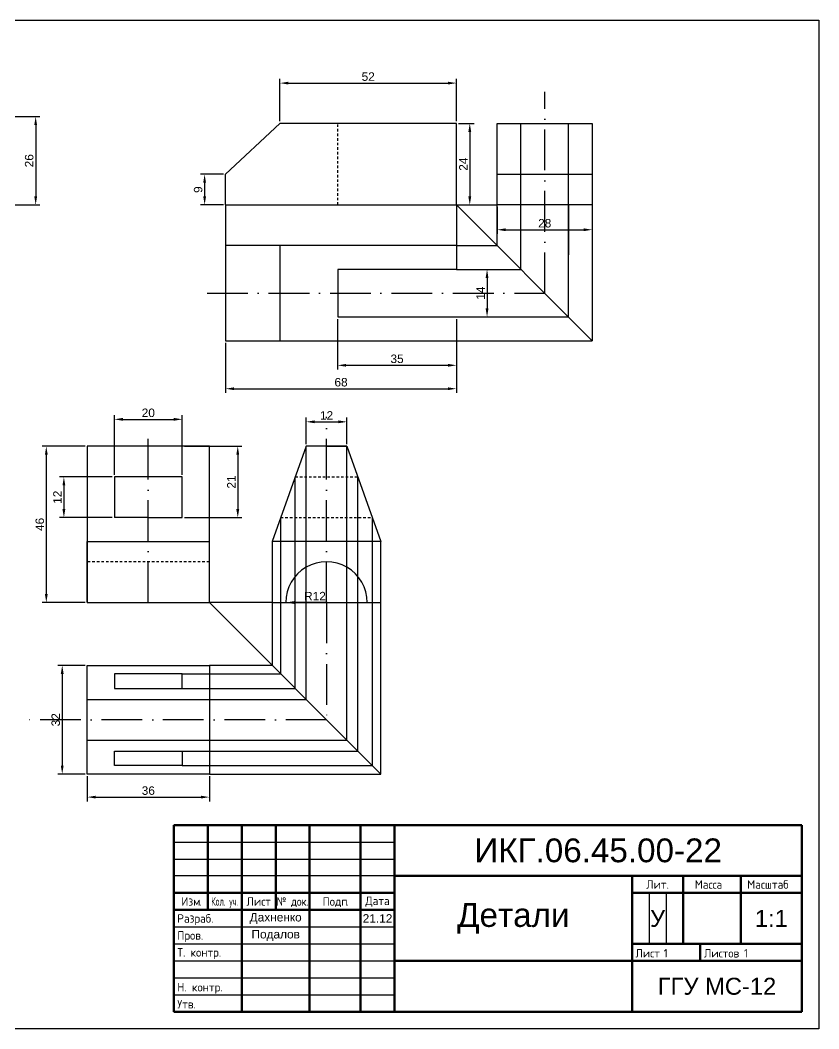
# Model space of a CAD drawing. Header units: millimetres. Extents: x 3980 to 4400, y 1956 to 2253.
# Drawn here: x 4164.9 to 4400.2, y 1956.5 to 2253.5 of the extents above; entities that cross this region are included whole.
import ezdxf
from ezdxf.enums import TextEntityAlignment as Align

# ---------------------------------------------------------------- set-up
doc = ezdxf.new("R2010")
doc.units = ezdxf.units.MM
doc.linetypes.add('ACAD_ISO10W100', pattern=[18, 12, -3, 0, -3])
doc.linetypes.add('JIS_02_0.7', pattern=[1.35, 0.75, -0.6])
doc.layers.add('контур', color=7, linetype='Continuous', lineweight=30)
for name, color, linetype in [('оси', 210, 'ACAD_ISO10W100'), ('проекционные', 50, 'Continuous'), ('размеры', 70, 'Continuous'), ('штриховые', 7, 'JIS_02_0.7')]:
    doc.layers.add(name, color=color, linetype=linetype)
doc.styles.add('GOST-2.304_Type-B', font='GOST Common.ttf')
doc.styles.get("Standard").update_dxf_attribs({"font": 'arial.ttf'})
doc.dimstyles.new('ISO-25', dxfattribs={"dimtxt": 2.5, "dimasz": 2.5, "dimexe": 1.25, "dimexo": 0.625, "dimtad": 1, "dimtxsty": 'Standard', "dimcen": 2.5, "dimadec": 0, "dimazin": 0, "dimtfac": 1, "dimtmove": 0, "dimatfit": 3, "dimfxl": 1, "dimarcsym": 0})

# ---------------------------------------------------------------- blocks, each defined once
blk = doc.blocks.new('*D7')
at = {"layer": 'Defpoints', "color": 0, "transparency": 16777216}
for p in [(4162.66, 2225.1), (4162.66, 2199.1), (4169.47, 2199.1)]:
    blk.add_point(p, dxfattribs=at)
at = {"layer": 'размеры', "color": 0, "lineweight": -2, "transparency": 16777216}
for p, q in [((4163.28, 2225.1), (4170.72, 2225.1)), ((4169.47, 2222.6), (4169.47, 2201.6)), ((4163.28, 2199.1), (4170.72, 2199.1))]:
    blk.add_line(p, q, dxfattribs=at)
at = {"layer": 'размеры', "color": 0, "transparency": 16777216}
for points in [[(4169.06, 2222.6), (4169.89, 2222.6), (4169.47, 2225.1)], [(4169.06, 2201.6), (4169.89, 2201.6), (4169.47, 2199.1)]]:
    blk.add_solid(points, dxfattribs=at)
at = {"layer": 'размеры', "color": 0, "transparency": 16777216, "insert": (4167.57, 2212.1), "char_height": 2.5, "attachment_point": 5, "rotation": 90}
blk.add_mtext('26', dxfattribs=at)
blk = doc.blocks.new('*D14')
at = {"layer": 'Defpoints', "color": 0, "transparency": 16777216}
for p in [(4225.43, 2208.1), (4219.24, 2199.1), (4225.43, 2199.1)]:
    blk.add_point(p, dxfattribs=at)
at = {"layer": 'размеры', "color": 0, "lineweight": -2, "transparency": 16777216}
for p, q in [((4224.81, 2208.1), (4217.99, 2208.1)), ((4219.24, 2205.6), (4219.24, 2201.6)), ((4224.81, 2199.1), (4217.99, 2199.1))]:
    blk.add_line(p, q, dxfattribs=at)
at = {"layer": 'размеры', "color": 0, "transparency": 16777216}
for points in [[(4218.83, 2205.6), (4219.66, 2205.6), (4219.24, 2208.1)], [(4218.83, 2201.6), (4219.66, 2201.6), (4219.24, 2199.1)]]:
    blk.add_solid(points, dxfattribs=at)
at = {"layer": 'размеры', "color": 0, "transparency": 16777216, "insert": (4217.34, 2203.6), "char_height": 2.5, "attachment_point": 5, "rotation": 90}
blk.add_mtext('9', dxfattribs=at)
blk = doc.blocks.new('*D15')
at = {"layer": 'Defpoints', "color": 0, "transparency": 16777216}
for p in [(4293.43, 2234.96), (4241.43, 2223.1), (4293.43, 2223.1)]:
    blk.add_point(p, dxfattribs=at)
at = {"layer": 'размеры', "color": 0, "lineweight": -2, "transparency": 16777216}
for p, q in [((4241.43, 2223.73), (4241.43, 2236.21)), ((4243.93, 2234.96), (4290.93, 2234.96)), ((4293.43, 2223.73), (4293.43, 2236.21))]:
    blk.add_line(p, q, dxfattribs=at)
at = {"layer": 'размеры', "color": 0, "transparency": 16777216}
for points in [[(4243.93, 2235.37), (4243.93, 2234.54), (4241.43, 2234.96)], [(4290.93, 2235.37), (4290.93, 2234.54), (4293.43, 2234.96)]]:
    blk.add_solid(points, dxfattribs=at)
at = {"layer": 'размеры', "color": 0, "transparency": 16777216, "insert": (4267.43, 2236.86), "char_height": 2.5, "attachment_point": 5}
blk.add_mtext('52', dxfattribs=at)
blk = doc.blocks.new('*D16')
at = {"layer": 'Defpoints', "color": 0, "transparency": 16777216}
for p in [(4293.43, 2223.1), (4293.43, 2199.1), (4297.35, 2199.1)]:
    blk.add_point(p, dxfattribs=at)
at = {"layer": 'размеры', "color": 0, "lineweight": -2, "transparency": 16777216}
for p, q in [((4294.06, 2223.1), (4298.6, 2223.1)), ((4297.35, 2220.6), (4297.35, 2201.6)), ((4294.06, 2199.1), (4298.6, 2199.1))]:
    blk.add_line(p, q, dxfattribs=at)
at = {"layer": 'размеры', "color": 0, "transparency": 16777216}
for points in [[(4296.93, 2220.6), (4297.77, 2220.6), (4297.35, 2223.1)], [(4296.93, 2201.6), (4297.77, 2201.6), (4297.35, 2199.1)]]:
    blk.add_solid(points, dxfattribs=at)
at = {"layer": 'размеры', "color": 0, "transparency": 16777216, "insert": (4295.47, 2211.1), "char_height": 2.5, "attachment_point": 5, "rotation": 90}
blk.add_mtext('24', dxfattribs=at)
blk = doc.blocks.new('*D17')
at = {"layer": 'Defpoints', "color": 0, "transparency": 16777216}
for p in [(4305.43, 2199.1), (4333.43, 2199.1), (4333.43, 2191.78)]:
    blk.add_point(p, dxfattribs=at)
at = {"layer": 'размеры', "color": 0, "lineweight": -2, "transparency": 16777216}
for p, q in [((4305.43, 2198.48), (4305.43, 2190.53)), ((4333.43, 2198.48), (4333.43, 2190.53)), ((4307.93, 2191.78), (4330.93, 2191.78))]:
    blk.add_line(p, q, dxfattribs=at)
at = {"layer": 'размеры', "color": 0, "transparency": 16777216}
for points in [[(4307.93, 2192.19), (4307.93, 2191.36), (4305.43, 2191.78)], [(4330.93, 2192.19), (4330.93, 2191.36), (4333.43, 2191.78)]]:
    blk.add_solid(points, dxfattribs=at)
at = {"layer": 'размеры', "color": 0, "transparency": 16777216, "insert": (4319.43, 2193.68), "char_height": 2.5, "attachment_point": 5}
blk.add_mtext('28', dxfattribs=at)
blk = doc.blocks.new('*D18')
at = {"layer": 'Defpoints', "color": 0, "transparency": 16777216}
for p in [(4258.43, 2166.1), (4293.43, 2166.1), (4293.43, 2151.86)]:
    blk.add_point(p, dxfattribs=at)
at = {"layer": 'размеры', "color": 0, "lineweight": -2, "transparency": 16777216}
for p, q in [((4258.43, 2165.48), (4258.43, 2150.61)), ((4293.43, 2165.48), (4293.43, 2150.61)), ((4260.93, 2151.86), (4290.93, 2151.86))]:
    blk.add_line(p, q, dxfattribs=at)
at = {"layer": 'размеры', "color": 0, "transparency": 16777216}
for points in [[(4260.93, 2152.28), (4260.93, 2151.45), (4258.43, 2151.86)], [(4290.93, 2152.28), (4290.93, 2151.45), (4293.43, 2151.86)]]:
    blk.add_solid(points, dxfattribs=at)
at = {"layer": 'размеры', "color": 0, "transparency": 16777216, "insert": (4275.93, 2153.76), "char_height": 2.5, "attachment_point": 5}
blk.add_mtext('35', dxfattribs=at)
blk = doc.blocks.new('*D19')
at = {"layer": 'Defpoints', "color": 0, "transparency": 16777216}
for p in [(4225.43, 2159.1), (4293.43, 2159.1), (4293.43, 2144.97)]:
    blk.add_point(p, dxfattribs=at)
at = {"layer": 'размеры', "color": 0, "lineweight": -2, "transparency": 16777216}
for p, q in [((4225.43, 2158.48), (4225.43, 2143.72)), ((4293.43, 2158.48), (4293.43, 2143.72)), ((4227.93, 2144.97), (4290.93, 2144.97))]:
    blk.add_line(p, q, dxfattribs=at)
at = {"layer": 'размеры', "color": 0, "transparency": 16777216}
for points in [[(4227.93, 2145.38), (4227.93, 2144.55), (4225.43, 2144.97)], [(4290.93, 2145.38), (4290.93, 2144.55), (4293.43, 2144.97)]]:
    blk.add_solid(points, dxfattribs=at)
at = {"layer": 'размеры', "color": 0, "transparency": 16777216, "insert": (4259.43, 2146.87), "char_height": 2.5, "attachment_point": 5}
blk.add_mtext('68', dxfattribs=at)
blk = doc.blocks.new('*D20')
at = {"layer": 'Defpoints', "color": 0, "transparency": 16777216}
for p in [(4293.43, 2180.1), (4293.43, 2166.1), (4302.44, 2166.1)]:
    blk.add_point(p, dxfattribs=at)
at = {"layer": 'размеры', "color": 0, "lineweight": -2, "transparency": 16777216}
for p, q in [((4294.06, 2180.1), (4303.69, 2180.1)), ((4302.44, 2177.6), (4302.44, 2168.6)), ((4294.06, 2166.1), (4303.69, 2166.1))]:
    blk.add_line(p, q, dxfattribs=at)
at = {"layer": 'размеры', "color": 0, "transparency": 16777216}
for points in [[(4302.02, 2177.6), (4302.85, 2177.6), (4302.44, 2180.1)], [(4302.02, 2168.6), (4302.85, 2168.6), (4302.44, 2166.1)]]:
    blk.add_solid(points, dxfattribs=at)
at = {"layer": 'размеры', "color": 0, "transparency": 16777216, "insert": (4300.56, 2173.1), "char_height": 2.5, "attachment_point": 5, "rotation": 90}
blk.add_mtext('14', dxfattribs=at)
blk = doc.blocks.new('*D30')
at = {"layer": 'Defpoints', "color": 0, "transparency": 16777216}
for p in [(4212.65, 2135.95), (4192.65, 2119.01), (4212.65, 2119.01)]:
    blk.add_point(p, dxfattribs=at)
at = {"layer": 'размеры', "color": 0, "lineweight": -2, "transparency": 16777216}
for p, q in [((4192.65, 2119.64), (4192.65, 2137.2)), ((4195.15, 2135.95), (4210.15, 2135.95)), ((4212.65, 2119.64), (4212.65, 2137.2))]:
    blk.add_line(p, q, dxfattribs=at)
at = {"layer": 'размеры', "color": 0, "transparency": 16777216}
for points in [[(4195.15, 2136.37), (4195.15, 2135.54), (4192.65, 2135.95)], [(4210.15, 2136.37), (4210.15, 2135.54), (4212.65, 2135.95)]]:
    blk.add_solid(points, dxfattribs=at)
at = {"layer": 'размеры', "color": 0, "transparency": 16777216, "insert": (4202.65, 2137.86), "char_height": 2.5, "attachment_point": 5}
blk.add_mtext('20', dxfattribs=at)
blk = doc.blocks.new('*D31')
at = {"layer": 'Defpoints', "color": 0, "transparency": 16777216}
for p in [(4192.65, 2119.01), (4177.78, 2107.01), (4192.65, 2107.01)]:
    blk.add_point(p, dxfattribs=at)
at = {"layer": 'размеры', "color": 0, "lineweight": -2, "transparency": 16777216}
for p, q in [((4192.02, 2119.01), (4176.53, 2119.01)), ((4177.78, 2116.51), (4177.78, 2109.51)), ((4192.02, 2107.01), (4176.53, 2107.01))]:
    blk.add_line(p, q, dxfattribs=at)
at = {"layer": 'размеры', "color": 0, "transparency": 16777216}
for points in [[(4177.37, 2116.51), (4178.2, 2116.51), (4177.78, 2119.01)], [(4177.37, 2109.51), (4178.2, 2109.51), (4177.78, 2107.01)]]:
    blk.add_solid(points, dxfattribs=at)
at = {"layer": 'размеры', "color": 0, "transparency": 16777216, "insert": (4175.9, 2113.01), "char_height": 2.5, "attachment_point": 5, "rotation": 90}
blk.add_mtext('12', dxfattribs=at)
blk = doc.blocks.new('*D32')
at = {"layer": 'Defpoints', "color": 0, "transparency": 16777216}
for p in [(4212.65, 2128.01), (4212.65, 2107.01), (4229, 2107.01)]:
    blk.add_point(p, dxfattribs=at)
at = {"layer": 'размеры', "color": 0, "lineweight": -2, "transparency": 16777216}
for p, q in [((4213.27, 2128.01), (4230.25, 2128.01)), ((4229, 2125.51), (4229, 2109.51)), ((4213.27, 2107.01), (4230.25, 2107.01))]:
    blk.add_line(p, q, dxfattribs=at)
at = {"layer": 'размеры', "color": 0, "transparency": 16777216}
for points in [[(4228.58, 2125.51), (4229.42, 2125.51), (4229, 2128.01)], [(4228.58, 2109.51), (4229.42, 2109.51), (4229, 2107.01)]]:
    blk.add_solid(points, dxfattribs=at)
at = {"layer": 'размеры', "color": 0, "transparency": 16777216, "insert": (4227.12, 2117.51), "char_height": 2.5, "attachment_point": 5, "rotation": 90}
blk.add_mtext('21', dxfattribs=at)
blk = doc.blocks.new('*D33')
at = {"layer": 'Defpoints', "color": 0, "transparency": 16777216}
for p in [(4261.16, 2135.22), (4249.16, 2128.01), (4261.16, 2128.01)]:
    blk.add_point(p, dxfattribs=at)
at = {"layer": 'размеры', "color": 0, "lineweight": -2, "transparency": 16777216}
for p, q in [((4249.16, 2128.64), (4249.16, 2136.47)), ((4261.16, 2128.64), (4261.16, 2136.47)), ((4251.66, 2135.22), (4258.66, 2135.22))]:
    blk.add_line(p, q, dxfattribs=at)
at = {"layer": 'размеры', "color": 0, "transparency": 16777216}
for points in [[(4251.66, 2135.64), (4251.66, 2134.81), (4249.16, 2135.22)], [(4258.66, 2135.64), (4258.66, 2134.81), (4261.16, 2135.22)]]:
    blk.add_solid(points, dxfattribs=at)
at = {"layer": 'размеры', "color": 0, "transparency": 16777216, "insert": (4255.16, 2137.1), "char_height": 2.5, "attachment_point": 5}
blk.add_mtext('12', dxfattribs=at)
blk = doc.blocks.new('*D34')
at = {"layer": 'Defpoints', "color": 0, "transparency": 16777216}
for p in [(4184.65, 2128.01), (4172.6, 2082.01), (4184.65, 2082.01)]:
    blk.add_point(p, dxfattribs=at)
at = {"layer": 'размеры', "color": 0, "lineweight": -2, "transparency": 16777216}
for p, q in [((4184.02, 2128.01), (4171.35, 2128.01)), ((4172.6, 2125.51), (4172.6, 2084.51)), ((4184.02, 2082.01), (4171.35, 2082.01))]:
    blk.add_line(p, q, dxfattribs=at)
at = {"layer": 'размеры', "color": 0, "transparency": 16777216}
for points in [[(4172.19, 2125.51), (4173.02, 2125.51), (4172.6, 2128.01)], [(4172.19, 2084.51), (4173.02, 2084.51), (4172.6, 2082.01)]]:
    blk.add_solid(points, dxfattribs=at)
at = {"layer": 'размеры', "color": 0, "transparency": 16777216, "insert": (4170.7, 2105.01), "char_height": 2.5, "attachment_point": 5, "rotation": 90}
blk.add_mtext('46', dxfattribs=at)
blk = doc.blocks.new('*D35')
at = {"layer": 'Defpoints', "color": 0, "transparency": 16777216}
for p in [(4243.16, 2082.01), (4255.16, 2082.02)]:
    blk.add_point(p, dxfattribs=at)
at = {"layer": 'размеры', "color": 0, "lineweight": -2, "transparency": 16777216}
blk.add_line((4255.35, 2082.02), (4245.66, 2082.01), dxfattribs=at)
at = {"layer": 'размеры', "color": 0, "transparency": 16777216}
blk.add_solid([(4245.66, 2082.43), (4245.66, 2081.6), (4243.16, 2082.01)], dxfattribs=at)
at = {"layer": 'размеры', "color": 0, "transparency": 16777216, "insert": (4251.75, 2083.9), "char_height": 2.5, "attachment_point": 5, "rotation": 0.0607}
blk.add_mtext('R12', dxfattribs=at)
blk = doc.blocks.new('*D36')
at = {"layer": 'Defpoints', "color": 0, "transparency": 16777216}
for p in [(4184.65, 2031.5), (4220.65, 2031.5), (4220.65, 2024.72)]:
    blk.add_point(p, dxfattribs=at)
at = {"layer": 'размеры', "color": 0, "lineweight": -2, "transparency": 16777216}
for p, q in [((4184.65, 2030.88), (4184.65, 2023.47)), ((4220.65, 2030.88), (4220.65, 2023.47)), ((4187.15, 2024.72), (4218.15, 2024.72))]:
    blk.add_line(p, q, dxfattribs=at)
at = {"layer": 'размеры', "color": 0, "transparency": 16777216}
for points in [[(4187.15, 2025.13), (4187.15, 2024.3), (4184.65, 2024.72)], [(4218.15, 2025.13), (4218.15, 2024.3), (4220.65, 2024.72)]]:
    blk.add_solid(points, dxfattribs=at)
at = {"layer": 'размеры', "color": 0, "transparency": 16777216, "insert": (4202.65, 2026.62), "char_height": 2.5, "attachment_point": 5}
blk.add_mtext('36', dxfattribs=at)
blk = doc.blocks.new('*D37')
at = {"layer": 'Defpoints', "color": 0, "transparency": 16777216}
for p in [(4184.65, 2063.5), (4177.29, 2031.5), (4184.65, 2031.5)]:
    blk.add_point(p, dxfattribs=at)
at = {"layer": 'размеры', "color": 0, "lineweight": -2, "transparency": 16777216}
for p, q in [((4184.02, 2063.5), (4176.04, 2063.5)), ((4177.29, 2061), (4177.29, 2034)), ((4184.02, 2031.5), (4176.04, 2031.5))]:
    blk.add_line(p, q, dxfattribs=at)
at = {"layer": 'размеры', "color": 0, "transparency": 16777216}
for points in [[(4176.88, 2061), (4177.71, 2061), (4177.29, 2063.5)], [(4176.88, 2034), (4177.71, 2034), (4177.29, 2031.5)]]:
    blk.add_solid(points, dxfattribs=at)
at = {"layer": 'размеры', "color": 0, "transparency": 16777216, "insert": (4175.39, 2047.5), "char_height": 2.5, "attachment_point": 5, "rotation": 90}
blk.add_mtext('32', dxfattribs=at)
blk = doc.blocks.new('ACAD_SPDS_TB_06')
at = {"linetype": 'Continuous', "lineweight": 60}
for p, q in [((-185, 55), (0, 55)), ((-185, 55), (-185, 0)), ((-175, 55), (-175, 30)), ((-165, 55), (-165, 0)), ((-155, 55), (-155, 30)), ((-145, 55), (-145, 0)), ((-130, 55), (-130, 0)), ((-120, 55), (-120, 0)), ((0, 55), (0, 0)), ((-120, 40), (0, 40)), ((-185, 35), (-120, 35)), ((-185, 30), (-120, 30)), ((-120, 15), (0, 15)), ((-185, 0), (0, 0))]:
    blk.add_line(p, q, dxfattribs=at)
at = {"linetype": 'Continuous', "lineweight": 25}
for p, q in [((-185, 50), (-120, 50)), ((-185, 45), (-120, 45)), ((-185, 25), (-120, 25)), ((-185, 20), (-120, 20)), ((-185, 15), (-120, 15)), ((-185, 10), (-120, 10)), ((-185, 5), (-120, 5))]:
    blk.add_line(p, q, dxfattribs=at)
at = {"lineweight": 25}
blk.add_line((-120, 40), (-185, 40), dxfattribs=at)
at = {"lineweight": 60}
for p, q in [((-50, 40), (-50, 0)), ((-35, 40), (-35, 20)), ((-18, 40), (-18, 20)), ((-50, 35), (0, 35)), ((-50, 20), (0, 20)), ((-30, 20), (-30, 15))]:
    blk.add_line(p, q, dxfattribs=at)
for p, q in [((-45, 35), (-45, 20)), ((-40, 35), (-40, 20)), ((-130, 20), (-120, 20))]:
    blk.add_line(p, q)
at = {"style": 'GOST-2.304_Type-B'}
for s, p in [('Изм', (-180, 31.25)), ('Лист', (-160, 31.25)), ('Подп', (-137.5, 31.25)), ('Дата', (-125, 31.44))]:
    blk.add_text(s, height=2.5, dxfattribs=at).set_placement(p, align=Align.CENTER)
at = {"style": 'GOST-2.304_Type-B', "width": 0.70447}
blk.add_text('Кол. уч.', height=2.5, dxfattribs=at).set_placement((-174, 31.25), (-166, 31.25), align=Align.FIT)
at = {"style": 'GOST-2.304_Type-B', "width": 0.9}
blk.add_text('№ док.', height=2.5, dxfattribs=at).set_placement((-150, 31.25), align=Align.CENTER)
at = {"style": 'GOST-2.304_Type-B'}
for s, p in [('.', (-177.56, 31.25)), ('.', (-134.25, 31.25)), ('Разраб.', (-184, 26.25)), ('Пров.', (-184, 21.25)), ('Т. контр.', (-184, 16.25)), ('Лист', (-49.02, 16)), ('Листов', (-28.83, 16)), ('Н. контр.', (-184, 6)), ('Утв.', (-184, 1))]:
    blk.add_text(s, height=2.5, dxfattribs=at).set_placement(p)
at = {"linetype": 'Continuous', "char_height": 2.5, "attachment_point": 5, "style": 'GOST-2.304_Type-B'}
for s, insert, width in [('Лит.', (-42.5, 37.5), 14), ('Масса', (-27.5, 37.5), 14), ('Масштаб', (-10, 37.5), 19)]:
    blk.add_mtext(s, dxfattribs=dict(at, insert=insert, width=width))
at = {"style": 'GOST-2.304_Type-B'}
for tag, p, flags in [('ИДЕНТИФИКАТОР_НАДПИСИ', (-185.34, 60.88), 1), ('ЛИСТ', (-40.73, 16), 8), ('ЛИСТОВ', (-17.07, 16), 8)]:
    blk.add_attdef(tag, p, '', height=2.5, dxfattribs=dict(at, flags=flags))
at = {"style": 'GOST-2.304_Type-B', "flags": 8}
for tag, p in [('ИЗМ_4', (-180, 51)), ('ИЗМ_4_КОЛ_УЧ', (-170, 51)), ('ИЗМ_4_ЛИСТ', (-160, 51)), ('ИЗМ_4_N_ДОК', (-150, 51)), ('ИЗМ_4_ДАТА', (-125, 51)), ('ИЗМ_3', (-180, 46)), ('ИЗМ_3_КОЛ_УЧ', (-170, 46)), ('ИЗМ_3_ЛИСТ', (-160, 46)), ('ИЗМ_3_N_ДОК', (-150, 46)), ('ИЗМ_3_ДАТА', (-125, 46)), ('ИЗМ_2', (-180, 41)), ('ИЗМ_2_КОЛ_УЧ', (-170, 41)), ('ИЗМ_2_ЛИСТ', (-160, 41)), ('ИЗМ_2_N_ДОК', (-150, 41)), ('ИЗМ_2_ДАТА', (-125, 41)), ('ИЗМ_1', (-180, 36)), ('ИЗМ_1_КОЛ_УЧ', (-170, 36)), ('ИЗМ_1_ЛИСТ', (-160, 36)), ('ИЗМ_1_N_ДОК', (-150, 36)), ('ИЗМ_1_ДАТА', (-125, 36)), ('РАЗРАБ_ФИО', (-155, 26)), ('РАЗРАБ_ДАТА', (-125, 26)), ('ПРОВ_ФИО', (-155, 21)), ('ПРОВ_ДАТА', (-125, 21)), ('ТКОНТР_ФИО', (-155, 16)), ('ТКОНТР_ДАТА', (-125, 16)), ('ДОЛЖНОСТЬ_1', (-175, 11)), ('ДОЛЖНОСТЬ_1_ФИО', (-155, 11)), ('ДОЛЖНОСТЬ_1_ДАТА', (-125, 11)), ('НКОНТР_ФИО', (-155, 6)), ('НКОНТР_ДАТА', (-125, 6)), ('УТВ_ФИО', (-155, 1)), ('УТВ_ДАТА', (-125, 1))]:
    blk.add_attdef(tag, text='', height=2.5, dxfattribs=at).set_placement(p, align=Align.CENTER)
at = {"style": 'GOST-2.304_Type-B'}
blk.add_attdef('ОБОЗНАЧЕНИЕ_ДОКУМЕНТА', text='', height=5, dxfattribs=at).set_placement((-60, 47.5), align=Align.MIDDLE_CENTER)
at = {"lineweight": 30, "flags": 104}
for tag, p in [('НАИМЕНОВАНИЕ_ДОКУМЕНТА', (-85, 27.5)), ('ОБОЗНАЧЕНИЕ_МАТЕРИАЛА', (-85, 7.5)), ('НАИМЕНОВАНИЕ_ПРЕДПРИЯТИЯ', (-25, 7.5))]:
    blk.add_attdef(tag, text='', height=3.5, dxfattribs=at).set_placement(p, align=Align.MIDDLE_CENTER)
at = {"style": 'GOST-2.304_Type-B', "flags": 8}
for tag, p in [('Л1', (-47.5, 27.5)), ('Л2', (-42.5, 27.5)), ('Л3', (-37.5, 27.5)), ('МАССА', (-26.5, 27.5)), ('МАСШТАБ', (-9, 27.5))]:
    blk.add_attdef(tag, text='', height=2.5, dxfattribs=at).set_placement(p, align=Align.MIDDLE_CENTER)

msp = doc.modelspace()

# ---------------------------------------------------------------- linework, layer by layer
for p, q in [((4305.433, 2187.103), (4305.433, 2199.103)), ((4305.433, 2199.103), (4305.433, 2199.103)), ((4326.433, 2199.103), (4326.433, 2184.386)), ((4333.433, 2159.103), (4333.433, 2159.103)), ((4239.156, 2082.011), (4255.156, 2082.011))]:
    msp.add_line(p, q)
msp.add_lwpolyline([(3980.176, 1956.489), (3980.176, 2253.489), (4400.176, 2253.489), (4400.176, 1956.489), (3980.176, 1956.489)])
at = {"layer": 'контур'}
for p, q in [((4225.433, 2208.103), (4241.433, 2223.103)), ((4293.433, 2223.103), (4241.433, 2223.103)), ((4293.433, 2199.103), (4293.433, 2223.103)), ((4305.433, 2199.103), (4305.433, 2223.103)), ((4305.433, 2223.103), (4333.433, 2223.103)), ((4312.433, 2199.103), (4312.433, 2223.103)), ((4326.433, 2199.103), (4326.433, 2223.103)), ((4333.433, 2223.103), (4333.433, 2199.103)), ((4225.433, 2199.103), (4225.433, 2208.103)), ((4305.433, 2208.103), (4333.433, 2208.103)), ((4225.433, 2199.103), (4293.433, 2199.103)), ((4333.433, 2199.103), (4305.433, 2199.103)), ((4293.433, 2187.103), (4225.433, 2187.103)), ((4225.433, 2187.103), (4225.433, 2159.103)), ((4241.433, 2187.103), (4241.433, 2159.103)), ((4293.433, 2187.103), (4293.433, 2180.103)), ((4293.433, 2180.103), (4258.433, 2180.103)), ((4258.433, 2180.103), (4258.433, 2166.103)), ((4258.433, 2180.103), (4258.433, 2173.103)), ((4258.433, 2166.103), (4293.433, 2166.103)), ((4225.433, 2159.103), (4293.433, 2159.103)), ((4220.646, 2128.011), (4184.646, 2128.011)), ((4184.646, 2128.011), (4184.646, 2082.011)), ((4184.646, 2128.011), (4184.646, 2107.011)), ((4220.646, 2082.011), (4220.646, 2128.011)), ((4249.156, 2128.011), (4239.156, 2100.011)), ((4261.156, 2128.011), (4249.156, 2128.011)), ((4255.156, 2128.011), (4261.156, 2128.011)), ((4261.156, 2128.011), (4271.156, 2100.011)), ((4212.646, 2119.011), (4192.646, 2119.011)), ((4192.646, 2119.011), (4192.646, 2107.011)), ((4212.646, 2107.011), (4212.646, 2119.011)), ((4202.646, 2107.011), (4192.646, 2107.011)), ((4202.646, 2107.011), (4212.646, 2107.011)), ((4184.646, 2082.011), (4184.646, 2100.011)), ((4184.646, 2100.011), (4220.646, 2100.011)), ((4271.156, 2100.011), (4239.156, 2100.011)), ((4239.156, 2100.011), (4239.156, 2082.011)), ((4271.156, 2082.011), (4271.156, 2100.011)), ((4184.646, 2082.011), (4184.646, 2091.011)), ((4184.646, 2082.011), (4220.646, 2082.011)), ((4184.646, 2082.011), (4202.646, 2082.011)), ((4239.156, 2082.011), (4271.156, 2082.011)), ((4184.646, 2063.501), (4220.646, 2063.501)), ((4184.646, 2031.501), (4184.646, 2063.501)), ((4220.646, 2063.501), (4220.646, 2031.501)), ((4192.646, 2061.001), (4192.646, 2056.715)), ((4212.646, 2061.001), (4192.646, 2061.001)), ((4212.646, 2056.715), (4212.646, 2061.001)), ((4192.646, 2056.715), (4212.646, 2056.715)), ((4184.646, 2053.501), (4220.646, 2053.501)), ((4202.012, 2053.501), (4220.646, 2053.501)), ((4184.646, 2041.501), (4220.646, 2041.501)), ((4192.646, 2038.287), (4212.646, 2038.287)), ((4192.646, 2034.001), (4192.646, 2038.287)), ((4212.646, 2038.287), (4212.646, 2034.001)), ((4220.646, 2031.501), (4184.646, 2031.501)), ((4212.646, 2034.001), (4192.646, 2034.001))]:
    msp.add_line(p, q, dxfattribs=at)
msp.add_arc((4255.156, 2082.024), 12, 359.93934, 180.06066, dxfattribs=at)
at = {"layer": 'оси'}
for p, q in [((4319.433, 2173.103), (4319.433, 2232.35)), ((4219.993, 2173.103), (4319.433, 2173.103)), ((4255.156, 2082.011), (4255.156, 2136.688)), ((4202.646, 2082.011), (4202.646, 2131.919)), ((4255.156, 2082.011), (4255.156, 2047.501)), ((4255.156, 2047.501), (4167.15, 2047.501))]:
    msp.add_line(p, q, dxfattribs=at)
at = {"layer": 'проекционные'}
for p, q in [((4225.433, 2199.103), (4225.433, 2187.103)), ((4293.433, 2199.103), (4333.433, 2159.103)), ((4293.433, 2199.103), (4305.433, 2199.103)), ((4293.433, 2199.103), (4293.433, 2187.103)), ((4312.433, 2180.103), (4312.433, 2199.103)), ((4326.433, 2166.103), (4326.433, 2199.103)), ((4333.433, 2199.103), (4333.433, 2159.103)), ((4293.433, 2187.103), (4305.433, 2187.103)), ((4293.433, 2180.103), (4312.433, 2180.103)), ((4293.433, 2166.103), (4326.433, 2166.103)), ((4293.433, 2159.103), (4333.433, 2159.103)), ((4249.156, 2053.501), (4249.156, 2128.011)), ((4261.156, 2041.501), (4261.156, 2128.011)), ((4245.942, 2056.715), (4245.942, 2119.011)), ((4264.37, 2038.287), (4264.37, 2119.011)), ((4241.656, 2061.001), (4241.656, 2107.011)), ((4268.656, 2034.001), (4268.656, 2107.011)), ((4220.646, 2082.011), (4271.156, 2031.501)), ((4239.156, 2082.011), (4220.646, 2082.011)), ((4239.156, 2082.011), (4239.156, 2063.501)), ((4271.156, 2031.501), (4271.156, 2082.011)), ((4239.156, 2063.501), (4220.646, 2063.501)), ((4212.646, 2061.001), (4241.656, 2061.001)), ((4212.646, 2056.715), (4245.942, 2056.715)), ((4220.646, 2053.501), (4249.156, 2053.501)), ((4220.646, 2041.501), (4261.156, 2041.501)), ((4212.646, 2038.287), (4264.37, 2038.287)), ((4212.646, 2034.001), (4268.656, 2034.001)), ((4220.646, 2031.501), (4271.156, 2031.501))]:
    msp.add_line(p, q, dxfattribs=at)
at = {"layer": 'штриховые'}
for p, q in [((4258.433, 2199.103), (4258.433, 2223.103)), ((4245.942, 2119.011), (4264.37, 2119.011)), ((4241.656, 2107.011), (4268.656, 2107.011)), ((4220.646, 2094.024), (4184.646, 2094.024))]:
    msp.add_line(p, q, dxfattribs=at)

# ---------------------------------------------------------------- block references
ref = msp.add_blockref('ACAD_SPDS_TB_06', (4395.176, 1961.489))
ref.add_attrib('ЛИСТ', '1', (4354.451, 1977.489), dxfattribs={"height": 2.5, "style": 'GOST-2.304_Type-B'})
ref.add_attrib('ЛИСТОВ', '1', (4378.106, 1977.489), dxfattribs={"height": 2.5, "style": 'GOST-2.304_Type-B'})

# ---------------------------------------------------------------- texts
at = {"attachment_point": 5}
for s, width, heights, insert, char_height in [('ИКГ.06.45.00-22', 120, [0], (4335.176, 2008.989), 7), ('Детали', 70, [0], (4310.176, 1988.989), 7), ('Дахненко', 20, [0], (4240.176, 1988.989), 2.5), ('21.12', 10, [0], (4270.176, 1988.989), 2.5), ('У', 5, [2.5], (4352.676, 1988.989), 5), ('1:1', 18, [0], (4386.176, 1988.989), 5), ('Подалов', 20, [0], (4240.176, 1983.989), 2.5), ('ГГУ МС-12', 50, [0], (4370.176, 1968.989), 5)]:
    msp.add_mtext_dynamic_manual_height_columns(s, width=width, gutter_width=12.5, heights=heights, dxfattribs=dict(at, insert=insert, char_height=char_height))

# ---------------------------------------------------------------- dimensions: what is measured, and where the dimension line sits
at = {"layer": 'размеры'}
for base, p1, p2, picture, middle in [((4293.433, 2234.957), (4241.433, 2223.103), (4293.433, 2223.103), '*D15', (4267.433, 2236.859)), ((4333.433, 2191.777), (4305.433, 2199.103), (4333.433, 2199.103), '*D17', (4319.433, 2193.678)), ((4293.433, 2151.862), (4258.433, 2166.103), (4293.433, 2166.103), '*D18', (4275.933, 2153.765)), ((4293.433, 2144.968), (4225.433, 2159.103), (4293.433, 2159.103), '*D19', (4259.433, 2146.869)), ((4212.646, 2135.955), (4192.646, 2119.011), (4212.646, 2119.011), '*D30', (4202.646, 2137.856)), ((4261.156, 2135.224), (4249.156, 2128.011), (4261.156, 2128.011), '*D33', (4255.156, 2137.104)), ((4220.646, 2024.715), (4184.646, 2031.501), (4220.646, 2031.501), '*D36', (4202.646, 2026.618))]:
    dim = msp.add_linear_dim(base=base, p1=p1, p2=p2, dimstyle='ISO-25', dxfattribs=at)
    dim.commit()
    dim.dimension.update_dxf_attribs({"geometry": picture, "text_midpoint": middle})
for base, p1, p2, picture, middle in [((4169.472, 2199.103), (4162.656, 2225.103), (4162.656, 2199.103), '*D7', (4167.57, 2212.103)), ((4297.351, 2199.103), (4293.433, 2223.103), (4293.433, 2199.103), '*D16', (4295.471, 2211.103)), ((4219.243, 2199.103), (4225.433, 2208.103), (4225.433, 2199.103), '*D14', (4217.342, 2203.603)), ((4302.438, 2166.103), (4293.433, 2180.103), (4293.433, 2166.103), '*D20', (4300.557, 2173.103)), ((4172.604, 2082.011), (4184.646, 2128.011), (4184.646, 2082.011), '*D34', (4170.702, 2105.011)), ((4229.001, 2107.011), (4212.646, 2128.011), (4212.646, 2107.011), '*D32', (4227.121, 2117.511)), ((4177.783, 2107.011), (4192.646, 2119.011), (4192.646, 2107.011), '*D31', (4175.903, 2113.011)), ((4177.294, 2031.501), (4184.646, 2063.501), (4184.646, 2031.501), '*D37', (4175.391, 2047.501))]:
    dim = msp.add_linear_dim(base=base, p1=p1, p2=p2, angle=90, dimstyle='ISO-25', dxfattribs=at)
    dim.commit()
    dim.dimension.update_dxf_attribs({"geometry": picture, "text_midpoint": middle})
dim = msp.add_radius_dim(center=(4255.156, 2082.024), mpoint=(4243.156, 2082.011), dimstyle='ISO-25', dxfattribs=at)
dim.commit()
dim.dimension.update_dxf_attribs({"geometry": '*D35', "text_midpoint": (4251.755, 2082.02), "dimtype": 164})

doc.saveas('drawing.dxf')
